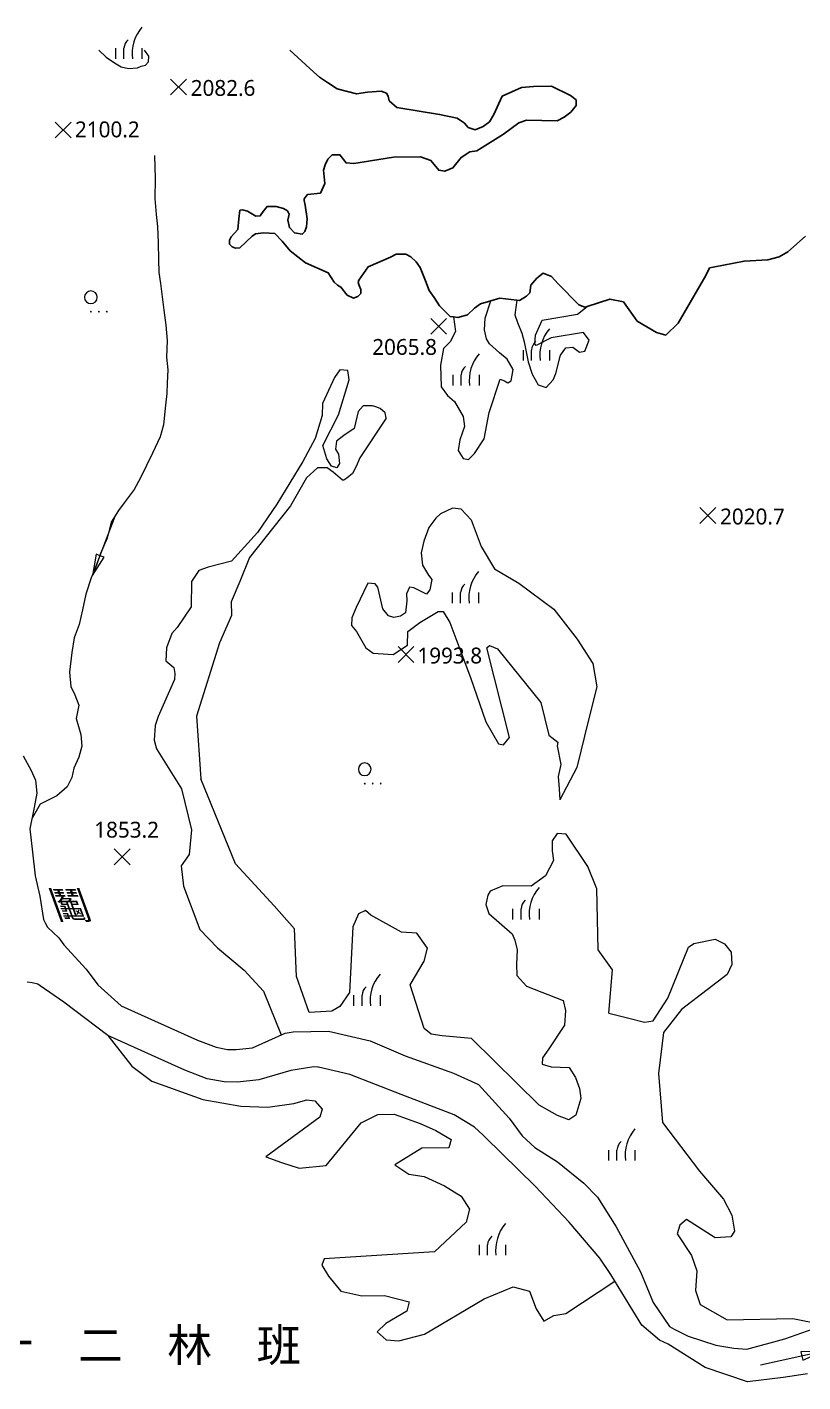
# Model space of a CAD drawing. Header units: metres. Extents: x 232867 to 235443, y 2535802 to 2538582.
# Drawn here: x 233752 to 234118, y 2537941 to 2538582 of the extents above; entities that cross this region are included whole.
import ezdxf
from ezdxf.enums import TextEntityAlignment as Align

# ---------------------------------------------------------------- set-up
doc = ezdxf.new("R2010")
doc.units = ezdxf.units.M
for name, color, linetype, lineweight in [('9270200', 7, 'L002', 20), ('9510101', 5, 'Continuous', 20), ('9510104', 5, 'Continuous', 20), ('9510109', 4, 'Continuous', 20), ('9510503', 5, 'Continuous', 20), ('9710500', 3, 'Continuous', 20), ('9720000', 3, 'Continuous', 20)]:
    doc.layers.add(name, color=color, linetype=linetype, lineweight=lineweight)
doc.layers.add('9790201', color=34, linetype='145', lineweight=20, true_color=0xa55200)
doc.layers.add('9810200', color=7, linetype='Continuous')
doc.layers.add('9820205', color=34, linetype='Continuous', true_color=0xa55200)
doc.styles.add('LMP', font='')
doc.styles.get('LMP').set_extended_font_data('Microsoft JhengHei')
doc.linetypes.add('145', pattern='A,0,-7.5,[10,base.shx,S=1,R=0,X=0,Y=0]', length=7.5)
doc.linetypes.add('L002', pattern='A,15,-6,[10,base.shx,S=1.25,R=0,X=0,Y=0],-6,[10,base.shx,S=1.25,R=0,X=0,Y=0],-6,[10,base.shx,S=1.25,R=0,X=0,Y=0],-6,15', length=54)

# ---------------------------------------------------------------- blocks, each defined once
blk = doc.blocks.new('97132')
at = {"linetype": 'Continuous'}
for points in [[(-3.2, 6.8, 1), (2.8, 6.8, 1)], [(-0.4, 0, 1), (0, 0, 1)], [(3.35, 0, 1), (3.75, 0, 1)], [(7.1, 0, 1), (7.5, 0, 1)]]:
    blk.add_lwpolyline(points, format="xyb", close=True, dxfattribs=at)
blk = doc.blocks.new('97200')
at = {"linetype": 'Continuous'}
for points in [[(6.25, 15, 0.214635), (1.75, 0)], [(-0.25, 9, 0.201941), (-2.25, 5)]]:
    blk.add_lwpolyline(points, format="xyb", dxfattribs=at)
for points in [[(-6.25, 5), (-6.25, 0)], [(-2.25, 0), (-2.25, 5)], [(6.25, 5), (6.25, 0)]]:
    blk.add_lwpolyline(points, dxfattribs=at)
blk = doc.blocks.new('95153')
at = {"color": 5, "linetype": 'Continuous'}
blk.add_lwpolyline([(15, 0), (5, 2), (5, 0), (5, -2), (15, 0), (-15, 0)], dxfattribs=at)
blk = doc.blocks.new('98120')
at = {"linetype": 'Continuous'}
for points in [[(-3.75, -3.75), (3.75, 3.75)], [(-3.75, 3.75), (3.75, -3.75)]]:
    blk.add_lwpolyline(points, dxfattribs=at)

msp = doc.modelspace()

# ---------------------------------------------------------------- linework, layer by layer
at = {"layer": '9510101', "lineweight": 0, "flags": 128}
for points in [[(233749.68188, 2538237.354148), (233753.38568, 2538230.286548), (233755.55988, 2538225.786948), (233756.05628, 2538219.566948), (233754.80148, 2538212.789148), (233752.86128, 2538202.847948), (233754.05908, 2538191.819848), (233755.25798, 2538180.653748), (233757.54778, 2538171.014548), (233759.33588, 2538160.003148), (233760.05188, 2538158.406748), (233761.18588, 2538156.335148), (233766.48328, 2538151.346748), (233768.89648, 2538148.006548), (233779.33448, 2538136.422748)], [(234119.99708, 2537945.291748), (234108.56348, 2537943.573748), (234091.80988, 2537941.473748), (234071.68888, 2537948.313048), (234054.20668, 2537959.243548), (234050.23228, 2537961.142148), (234041.84338, 2537968.228948), (234037.64838, 2537975.279248), (234027.16168, 2537992.238248), (234022.01368, 2537999.860248), (234007.52278, 2538017.009748), (233991.50658, 2538033.968648), (233967.91198, 2538057.057148), (233966.72128, 2538058.222248), (233962.80188, 2538061.817748), (233953.96148, 2538067.248348), (233953.26308, 2538067.594548), (233928.16488, 2538077.201948), (233903.88168, 2538086.670348), (233889.13348, 2538090.142348), (233888.85628, 2538090.179748), (233887.00308, 2538090.321948), (233883.05108, 2538089.641548), (233876.07708, 2538088.549348), (233861.00288, 2538084.230348), (233850.84208, 2538083.106148), (233844.56288, 2538083.258548), (233836.59908, 2538084.684948), (233826.00788, 2538088.799348), (233789.61468, 2538105.091748), (233768.90528, 2538120.843548), (233757.67628, 2538128.564748), (233756.53388, 2538129.319748), (233753.97568, 2538129.984948), (233751.47828, 2538130.322948)], [(233779.33448, 2538136.422748), (233784.86648, 2538129.017348), (233795.89588, 2538119.122148), (233831.93508, 2538102.988148), (233840.77608, 2538099.553548), (233846.11368, 2538098.597548), (233850.18048, 2538098.498748), (233858.01928, 2538099.366148), (233873.33688, 2538106.282748), (233877.21068, 2538106.869448), (233893.83138, 2538107.148348), (233913.54048, 2538102.605248), (233930.08498, 2538095.542148), (233952.87208, 2538087.423648), (233964.69288, 2538081.982848), (233979.23488, 2538066.037848), (233985.26158, 2538057.777848), (233991.26478, 2538052.287948), (234001.98918, 2538045.452748), (234014.40288, 2538035.445948), (234020.97068, 2538028.714148), (234029.67738, 2538014.797548), (234041.21788, 2537993.425148), (234047.15898, 2537978.931148), (234054.96968, 2537967.713848), (234057.06168, 2537966.359948), (234063.76308, 2537963.090348), (234076.74868, 2537958.760148), (234085.22088, 2537957.452948), (234091.49288, 2537956.926348), (234109.30858, 2537961.894948), (234128.10308, 2537968.430748)]]:
    msp.add_lwpolyline(points, dxfattribs=at).dxf.unprotected_set("ltscale", 0)
at = {"layer": '9510104', "lineweight": 0, "flags": 128}
msp.add_lwpolyline([(233811.631468, 2538520.888499), (233811.978509, 2538510.058045), (233811.803859, 2538500.625155), (233812.506119, 2538492.983989), (233813.063591, 2538487.380825), (233813.384612, 2538479.608989), (233813.578191, 2538471.836078), (233813.757675, 2538465.719918), (233814.440419, 2538460.372715), (233815.258195, 2538454.13449), (233816.077055, 2538447.768824), (233817.028777, 2538440.767021), (233817.600344, 2538433.507106), (233817.285241, 2538425.602449), (233817.973407, 2538419.618034), (233817.643125, 2538413.497572), (233817.431611, 2538408.397724), (233816.839941, 2538403.039764), (233815.899557, 2538393.727863), (233814.291608, 2538387.978972), (233810.660859, 2538380.301234), (233805.024657, 2538368.655571), (233802.140124, 2538363.150808), (233797.855904, 2538357.379328), (233794.705647, 2538353.146838), (233791.183907, 2538347.636696), (233789.336254, 2538340.10146), (233786.212018, 2538332.810352), (233784.219576, 2538327.313118), (233781.849146, 2538321.302887), (233779.237929, 2538313.633755), (233777.644074, 2538306.228112), (233776.045883, 2538299.332238), (233773.677622, 2538293.067123), (233772.716638, 2538286.176628), (233771.521372, 2538276.862576), (233772.217127, 2538269.986064), (233774.033834, 2538266.17785), (233775.987741, 2538261.223731), (233774.640096, 2538254.839778), (233776.87057, 2538247.338962), (233777.426957, 2538241.86324), (233775.942113, 2538236.625194), (233773.564094, 2538231.507061), (233772.709951, 2538227.039047), (233770.452868, 2538222.686643), (233765.51843, 2538218.439094), (233757.65067, 2538214.421691), (233753.831408, 2538207.818522)], dxfattribs=at).dxf.unprotected_set("ltscale", 0)
at = {"layer": '9510109', "lineweight": 0, "flags": 128}
for points in [[(233749.681914, 2538237.354148), (233753.385714, 2538230.286548), (233755.559914, 2538225.786948), (233756.056314, 2538219.566948), (233754.801514, 2538212.789148), (233752.861314, 2538202.847948), (233754.059014, 2538191.819848), (233755.258014, 2538180.653748), (233757.547814, 2538171.014548), (233759.335914, 2538160.003148), (233760.051914, 2538158.406748), (233761.185914, 2538156.335148), (233766.483314, 2538151.346748), (233768.896514, 2538148.006548), (233779.334514, 2538136.422748)], [(234119.997114, 2537945.291748), (234108.563514, 2537943.573748), (234091.809914, 2537941.473748), (234071.688914, 2537948.313048), (234054.206614, 2537959.243548), (234050.232314, 2537961.142148), (234041.843314, 2537968.228948), (234037.648414, 2537975.279248), (234027.161714, 2537992.238248), (234022.013714, 2537999.860248), (234007.522714, 2538017.009748), (233991.506614, 2538033.968648), (233967.912014, 2538057.057148), (233966.721314, 2538058.222248), (233962.801914, 2538061.817748), (233953.961514, 2538067.248348), (233953.263114, 2538067.594548), (233928.164914, 2538077.201948), (233903.881714, 2538086.670348), (233889.133514, 2538090.142348), (233888.856314, 2538090.179748), (233887.003114, 2538090.321948), (233883.051114, 2538089.641548), (233876.077114, 2538088.549348), (233861.002914, 2538084.230348), (233850.842114, 2538083.106148), (233844.562914, 2538083.258548), (233836.599114, 2538084.684948), (233826.007914, 2538088.799348), (233789.614714, 2538105.091748), (233768.905314, 2538120.843548), (233757.676314, 2538128.564748), (233756.533914, 2538129.319748), (233753.975714, 2538129.984948), (233751.478314, 2538130.322948)], [(233779.334514, 2538136.422748), (233784.866514, 2538129.017348), (233795.895914, 2538119.122148), (233831.935114, 2538102.988148), (233840.776114, 2538099.553548), (233846.113714, 2538098.597548), (233850.180514, 2538098.498748), (233858.019314, 2538099.366148), (233873.336914, 2538106.282748), (233877.210614, 2538106.869448), (233893.831314, 2538107.148348), (233913.540514, 2538102.605248), (233930.085014, 2538095.542148), (233952.872014, 2538087.423648), (233964.692914, 2538081.982848), (233979.234814, 2538066.037848), (233985.261514, 2538057.777848), (233991.264714, 2538052.287948), (234001.989214, 2538045.452748), (234014.402914, 2538035.445948), (234020.970714, 2538028.714148), (234029.677414, 2538014.797548), (234041.217914, 2537993.425148), (234047.159014, 2537978.931148), (234054.969714, 2537967.713848), (234057.061714, 2537966.359948), (234063.763114, 2537963.090348), (234076.748714, 2537958.760148), (234085.220914, 2537957.452948), (234091.492914, 2537956.926348), (234109.308614, 2537961.894948), (234128.103114, 2537968.430748)]]:
    msp.add_lwpolyline(points, dxfattribs=at).dxf.unprotected_set("ltscale", 0)
at = {"layer": '9790201', "flags": 128}
for points in [[(233785.436162, 2538570.709589), (233788.807052, 2538567.394723), (233792.779298, 2538564.748088), (233795.868834, 2538562.763123), (233799.326184, 2538562.027947), (233803.592675, 2538562.322015), (233805.358121, 2538563.05719), (233807.49138, 2538563.645325), (233808.889012, 2538565.115676), (233809.036148, 2538567.835831), (233806.931992, 2538570.687035)], [(233952.960898, 2538444.623665), (233953.793772, 2538437.733465), (233951.28382, 2538432.855624), (233948.245493, 2538429.761188), (233946.787407, 2538421.827462), (233947.140767, 2538411.611458), (233949.991864, 2538407.550596), (233953.342019, 2538404.771854), (233957.500617, 2538397.657515), (233958.05831, 2538392.808588), (233955.816211, 2538386.655856), (233955.098161, 2538381.539421), (233957.435541, 2538377.729201), (233959.996797, 2538377.242374), (233962.781931, 2538380.078941), (233967.317434, 2538387.019738), (233969.754093, 2538399.561388), (233974.973442, 2538415.195065), (233977.025868, 2538414.447959), (233978.569462, 2538413.440574), (233980.093512, 2538414.476872), (233981.064755, 2538419.851176), (233978.206329, 2538424.678419), (233974.598094, 2538427.710212), (233969.955095, 2538432.009668), (233968.399285, 2538434.294355), (233967.590842, 2538438.629952), (233967.795174, 2538443.997028), (233970.568404, 2538452.308419)], [(233982.738102, 2538452.521165), (233981.781517, 2538445.614099), (233983.093906, 2538442.049701), (233985.187863, 2538436.95977), (233986.249501, 2538432.882042), (233988.129354, 2538423.446876), (233989.975004, 2538417.588154), (233992.835873, 2538412.505451), (233996.682644, 2538411.26429), (233999.971722, 2538414.872057), (234001.22059, 2538417.949627), (234003.438258, 2538426.656963), (234005.962869, 2538430.002041), (234009.283707, 2538430.288823), (234012.373339, 2538428.018593), (234014.924823, 2538428.553607), (234016.921057, 2538433.682089), (234014.330484, 2538437.23444), (233999.01425, 2538434.790734), (233991.890617, 2538431.146826), (233991.372014, 2538431.908389), (233991.588561, 2538435.998163), (233994.843436, 2538443.182374), (234011.435412, 2538445.893588), (234015.991221, 2538449.621431)], [(233921.124355, 2538396.803588), (233920.582392, 2538399.382718), (233918.23529, 2538401.427983), (233916.15917, 2538402.183684), (233914.6027, 2538402.68586), (233910.206751, 2538402.644422), (233907.904276, 2538400.038481), (233905.912452, 2538392.008567), (233901.031563, 2538388.603049), (233897.694748, 2538385.987357), (233897.214766, 2538382.106476), (233898.530006, 2538379.793059), (233899.089325, 2538375.405127), (233897.816233, 2538373.325736), (233895.222942, 2538374.076562), (233893.11955, 2538377.674668), (233891.24995, 2538383.859216), (233898.610083, 2538398.400327), (233903.623113, 2538414.986705), (233903.063795, 2538419.374637), (233899.182537, 2538419.596475), (233896.631394, 2538415.954494), (233891.059045, 2538403.756048), (233890.855004, 2538398.068801), (233887.597526, 2538387.184296), (233881.754195, 2538376.275415), (233869.533008, 2538356.261582), (233860.352862, 2538342.73701), (233848.069693, 2538329.183187), (233837.058052, 2538326.384191)], [(233921.124355, 2538396.803588), (233908.664504, 2538378.127851), (233906.89866, 2538373.987141), (233905.125396, 2538370.619624), (233902.566011, 2538368.533467), (233901.0284, 2538367.487956), (233900.512565, 2538367.483094), (233896.090863, 2538371.307722), (233893.233981, 2538373.342823), (233888.591466, 2538373.299061), (233883.477642, 2538368.611284), (233875.866276, 2538355.394084), (233856.497074, 2538330.982628), (233851.963401, 2538319.598717), (233847.928248, 2538310.023783), (233847.99009, 2538303.580517), (233842.43959, 2538290.640497), (233831.464285, 2538256.065278), (233833.540457, 2538226.367951)], [(233961.15855, 2538348.814189), (233956.578093, 2538353.803553), (233952.441441, 2538354.28068), (233946.785005, 2538351.646784), (233944.480655, 2538349.560599), (233941.165584, 2538345.142362), (233938.903182, 2538338.669581), (233937.663839, 2538333.238675), (233938.237058, 2538327.308737), (233941.122029, 2538322.690879), (233942.691164, 2538320.641202), (233941.705118, 2538315.7288), (233940.175465, 2538313.649916), (233934.206511, 2538316.690357), (233932.138185, 2538316.928921), (233930.618402, 2538313.817897), (233930.908713, 2538310.465875), (233930.188302, 2538304.781803), (233927.879017, 2538303.211687), (233924.785164, 2538302.66641), (233922.195438, 2538303.416176), (233919.581037, 2538306.746293), (233917.158243, 2538317.04579), (233915.852276, 2538318.581831), (233912.492789, 2538318.808225), (233906.920251, 2538307.401137), (233904.901276, 2538302.479), (233904.67759, 2538298.864075), (233907.028824, 2538296.047595), (233911.4928, 2538288.34792), (233914.874496, 2538285.79921), (233924.436494, 2538285.115159), (233931.108585, 2538289.565036), (233931.305128, 2538296.018346), (233936.946758, 2538300.200453), (233945.677305, 2538305.443907), (233948.001396, 2538305.465812), (233951.149535, 2538300.334318), (233957.246803, 2538283.876054), (233960.953355, 2538274.362832), (233968.127967, 2538253.269673), (233974.166013, 2538243.004251), (233976.495039, 2538242.510086), (233979.303516, 2538245.891314), (233968.567076, 2538288.369742), (233969.848367, 2538289.414051), (233973.736657, 2538287.90235), (233994.123066, 2538262.546724), (233997.886372, 2538247.098695), (234002.183484, 2538243.725617)], [(233961.15855, 2538348.814189), (233965.955479, 2538336.140742), (233972.290974, 2538325.558312), (233983.783985, 2538318.917961), (234000.266632, 2538306.614221), (234011.312163, 2538292.442282), (234018.69654, 2538280.831481), (234020.618975, 2538269.947892), (234016.612129, 2538254.336257), (234011.113887, 2538231.702324), (234003.037287, 2538216.513165)], [(233837.058052, 2538326.384191), (233832.688297, 2538324.796475), (233829.126926, 2538319.607825), (233828.982798, 2538307.749784), (233822.370944, 2538297.892807), (233819.81898, 2538295.033458), (233817.304121, 2538288.308148), (233817.105572, 2538282.120182), (233820.746101, 2538279.061452), (233821.289147, 2538276.231277), (233821.05844, 2538273.393809), (233818.78913, 2538267.959584), (233813.489126, 2538255.795187), (233811.9812, 2538251.65691), (233811.532155, 2538244.69332), (233812.603404, 2538240.579355), (233814.175646, 2538238.016636), (233824.392745, 2538221.616694), (233829.220787, 2538202.330659), (233828.042516, 2538190.720623), (233824.225701, 2538185.271811), (233825.348898, 2538175.745502), (233833.026401, 2538155.197558), (233841.363866, 2538146.512516), (233854.103245, 2538136.064692), (233863.226832, 2538126.098291), (233871.469501, 2538105.439526)], [(234002.183484, 2538243.725617), (234001.888686, 2538242.076389), (234003.519009, 2538233.150898), (234002.270722, 2538227.569521), (234002.839409, 2538221.61482), (234003.037287, 2538216.513165)], [(234006.128396, 2538200.346065), (234001.808535, 2538200.57498), (233999.413449, 2538197.047267), (233999.457115, 2538192.464031), (234000.040442, 2538187.88588), (233996.332163, 2538180.571022), (233989.632628, 2538175.654612), (233976.138521, 2538175.79707), (233970.225361, 2538173.314707), (233969.164018, 2538171.417321), (233968.125792, 2538167.093515), (233969.516042, 2538162.792595), (233980.671572, 2538153.191177), (233981.77915, 2538150.235725), (233982.902139, 2538145.662661), (233982.696522, 2538138.920065), (233982.747893, 2538133.528022), (233987.383819, 2538128.448811), (234004.719771, 2538121.6019), (234005.84276, 2538117.028835), (234005.369881, 2538110.014094), (233997.919931, 2538098.889206), (233994.992889, 2538094.547601), (233994.751313, 2538091.579434), (233999.081448, 2538090.27211), (234007.44877, 2538090.081337), (234010.463143, 2538085.256471), (234012.400761, 2538080.15183), (234012.986657, 2538075.304078), (234010.632668, 2538067.46273), (234007.415248, 2538065.275398), (234001.998084, 2538067.381358), (233993.317265, 2538072.152824), (233961.443974, 2538103.668357), (233947.614352, 2538104.918645), (233942.34409, 2538105.699195), (233938.994058, 2538108.435044), (233932.425428, 2538129.128829), (233938.966734, 2538140.260195), (233940.570309, 2538146.36365), (233935.516154, 2538153.511319), (233928.309788, 2538153.996876), (233913.864336, 2538162.057422), (233911.37509, 2538164.226242), (233908.099868, 2538162.551151), (233905.415163, 2538156.497054), (233903.792198, 2538125.515704), (233899.193008, 2538118.895487), (233895.374542, 2538116.667203), (233884.684109, 2538116.018352), (233878.762062, 2538132.952746), (233877.744887, 2538155.502549), (233868.238951, 2538166.462801), (233849.90176, 2538186.25026), (233833.540457, 2538226.367951)], [(234026.214534, 2538115.771867), (234027.927437, 2538136.214023), (234021.187837, 2538145.579371), (234020.530312, 2538174.496935), (234016.25643, 2538185.012414), (234006.128396, 2538200.346065)], [(234026.214534, 2538115.771867), (234035.737908, 2538113.349174), (234043.020799, 2538111.463688), (234047.206498, 2538112.061436), (234054.090985, 2538122.734266), (234063.921926, 2538146.834397), (234066.420651, 2538148.53288), (234076.460511, 2538150.581567), (234080.952055, 2538148.390626), (234084.06247, 2538144.51173), (234084.397404, 2538138.652586), (234082.207168, 2538133.886281), (234060.567414, 2538117.491297), (234052.009176, 2538106.523541), (234049.677057, 2538087.239729), (234051.57295, 2538064.08755), (234069.115198, 2538041.082778), (234080.418105, 2538027.789723), (234084.401097, 2538020.290006), (234085.590097, 2538012.763965), (234083.940147, 2538009.95685), (234076.399013, 2538009.606646), (234062.90587, 2538018.133396), (234059.856279, 2538015.592251), (234058.498952, 2538011.392107), (234065.302381, 2538001.12739), (234067.885732, 2537993.893643), (234067.134805, 2537984.674384), (234069.433468, 2537977.996269), (234082.07519, 2537970.857284), (234113.085858, 2537971.428598), (234128.103105, 2537968.430721)], [(233789.6147, 2538105.0917), (233800.903626, 2538090.715798), (233810.45036, 2538083.564648), (233834.507348, 2538074.879292), (233852.378512, 2538071.705741), (233865.205627, 2538071.269691), (233877.453802, 2538073.056238), (233883.569836, 2538074.784956), (233887.477476, 2538074.264793), (233890.859859, 2538070.397593), (233889.782504, 2538066.488336), (233864.316169, 2538047.866721), (233871.590086, 2538045.150248), (233879.978937, 2538042.444289), (233892.789948, 2538043.679129), (233909.320701, 2538063.887519), (233917.087663, 2538067.859862), (233924.892205, 2538067.933461), (233937.199433, 2538063.593412), (233944.478718, 2538060.319975), (233951.76874, 2538055.932612), (233950.691385, 2538052.023355), (233937.869638, 2538051.902441), (233925.123049, 2538043.984042), (233931.855605, 2538039.591422), (233939.113416, 2538038.545838), (233948.633307, 2538034.179503), (233956.486166, 2538029.240434), (233960.44749, 2538023.150638), (233958.834141, 2538017.008271), (233943.916737, 2538002.942248), (233891.810446, 2537999.593239), (233890.73899, 2537996.559466), (233893.81551, 2537991.365772), (233899.661746, 2537984.274038), (233909.587319, 2537982.168592), (233920.317144, 2537982.269762), (233931.901379, 2537979.355318), (233930.843123, 2537974.947274), (233920.994108, 2537969.081948), (233916.904211, 2537965.195078), (233921.068026, 2537961.38603), (233927.126027, 2537960.893392), (233939.202432, 2537964.030929), (233967.381779, 2537980.789374), (233981.085167, 2537986.416163), (233988.80975, 2537984.289964), (233991.915309, 2537976.072873), (233995.503589, 2537970.176859)], [(233995.503589, 2537970.176859), (234000.295479, 2537972.862774), (234005.937523, 2537973.742189), (234029.112058, 2537989.084123)]]:
    msp.add_lwpolyline(points, dxfattribs=at)
at = {"layer": '9820205', "flags": 128}
for points in [[(233875.660693, 2538570.614922), (233886.927452, 2538560.303201), (233889.648695, 2538557.889213), (233893.397662, 2538555.484914), (233897.923597, 2538552.445928), (233907.068119, 2538550.092491), (233912.329033, 2538550.784093), (233918.747372, 2538551.358204), (233921.198099, 2538550.35409), (233921.982477, 2538548.949061), (233922.517334, 2538546.771268), (233926.145246, 2538543.595415), (233946.298391, 2538540.310424), (233954.621004, 2538538.57302), (233958.148359, 2538536.141903), (233959.853978, 2538534.21243), (233963.109382, 2538533.075783), (233966.857798, 2538534.667552), (233969.951161, 2538536.901663), (233971.995199, 2538540.293214), (233975.934887, 2538549.020467)], [(233890.10347, 2538503.072867), (233892.129433, 2538507.748023), (233891.840952, 2538510.849345), (233891.552471, 2538513.950667), (233892.304171, 2538516.544453), (233893.573488, 2538519.143117), (233895.624178, 2538521.231805), (233899.247502, 2538521.265954), (233902.13149, 2538517.413084), (233905.757287, 2538517.188586), (233924.623136, 2538520.211765), (233937.304771, 2538520.331288), (233942.239449, 2538518.567106), (233945.907282, 2538513.945613), (233948.759125, 2538513.455151), (233952.626422, 2538515.043621), (233956.461574, 2538519.994498), (233960.577789, 2538522.619993), (233963.937359, 2538523.168997), (233976.544814, 2538531.047923), (233983.742009, 2538536.289157), (233987.35297, 2538537.61654), (234001.851213, 2538537.235843), (234005.198419, 2538539.078081), (234008.281872, 2538541.435173), (234010.840288, 2538544.563326), (234010.815562, 2538547.149794), (234008.207691, 2538549.194576), (233999.17992, 2538553.667575), (233990.743986, 2538553.588078), (233984.949299, 2538553.006483), (233975.934887, 2538549.020467)], [(233890.10347, 2538503.072867), (233883.925997, 2538502.482716), (233883.296758, 2538501.7133), (233882.290466, 2538500.431339), (233882.297816, 2538499.667924), (233882.827912, 2538497.509716), (233883.781611, 2538491.02909), (233883.436407, 2538487.208414), (233882.693326, 2538485.038203), (233881.432398, 2538483.753842), (233877.734059, 2538484.355214), (233875.41784, 2538486.878327), (233874.619634, 2538490.433729), (233875.229273, 2538493.238919), (233874.450666, 2538494.758548), (233872.657193, 2538495.886867), (233869.209814, 2538496.872347), (233864.881011, 2538496.831539), (233862.99452, 2538494.396055), (233861.6124, 2538492.474315), (233859.577766, 2538492.200639), (233857.912836, 2538493.202923), (233855.607642, 2538494.580913), (233853.309798, 2538495.195488), (233852.037845, 2538495.05625), (233851.440456, 2538490.978702), (233850.980185, 2538485.884467), (233847.829092, 2538482.546329), (233847.08111, 2538480.885062), (233847.09826, 2538479.10376), (233848.383687, 2538477.843404), (233849.91885, 2538477.094392), (233851.953484, 2538477.368067), (233857.75865, 2538482.767183), (233859.402756, 2538483.927909), (233863.218613, 2538484.345624), (233868.569632, 2538484.014326), (233872.041511, 2538480.484129), (233875.777825, 2538475.938445), (233882.963968, 2538470.152809), (233893.703982, 2538465.545903), (233896.547847, 2538461.119054), (233898.09036, 2538459.606626), (233899.754065, 2538458.731579), (233902.719123, 2538454.942109), (233905.662131, 2538453.442884), (233907.691864, 2538454.225503), (233909.077659, 2538455.765535), (233909.187827, 2538457.548037), (233908.405546, 2538459.449374), (233907.8828, 2538460.844167), (233908.126411, 2538461.99169), (233912.521282, 2538468.39549), (233923.173096, 2538472.949565), (233925.834519, 2538474.247128), (233930.417957, 2538474.290337), (233932.721926, 2538473.039582), (233935.291556, 2538470.646106), (233937.227047, 2538467.992157), (233939.706108, 2538461.780405), (233941.405339, 2538457.215518), (233943.730133, 2538453.801754), (233946.314462, 2538449.881448), (233951.328854, 2538444.838823), (233952.960898, 2538444.623665)], [(234075.516005, 2538468.147748), (234090.146514, 2538471.037331), (234101.316017, 2538471.674386), (234106.757694, 2538473.055221), (234110.860282, 2538475.354139), (234119.172123, 2538482.745077)], [(233982.738102, 2538452.521165), (233984.108261, 2538452.344145), (233987.427688, 2538454.429017), (233988.954067, 2538455.983593), (233989.4334, 2538459.581887), (233992.22685, 2538462.945294), (233995.286972, 2538465.284421), (233999.154472, 2538463.780682), (234002.271057, 2538460.21628), (234012.127152, 2538450.29794), (234014.962336, 2538449.297869), (234015.991221, 2538449.621431)], [(234015.991221, 2538449.621431), (234026.743129, 2538453.00268), (234033.176687, 2538451.779825), (234039.686349, 2538442.60004), (234048.7277, 2538437.294591), (234053.106448, 2538436.052369), (234058.96002, 2538441.754903), (234072.102708, 2538464.211526), (234073.866298, 2538467.821925), (234075.516005, 2538468.147748)], [(233952.960898, 2538444.623665), (233954.900856, 2538444.367914), (233959.511905, 2538445.694865), (233962.821513, 2538448.806438), (233965.627239, 2538450.886468), (233970.568404, 2538452.308419)], [(233970.568404, 2538452.308419), (233974.849337, 2538453.54037), (233982.738102, 2538452.521165)]]:
    msp.add_lwpolyline(points, dxfattribs=at)

# ---------------------------------------------------------------- block references
at = {"layer": '9510503'}
for p, rotation in [((233787.774136, 2538336.455906), 249.152834), ((234112.492411, 2537952.5919), 12.393542)]:
    msp.add_blockref('95153', p, dxfattribs=dict(at, rotation=rotation))
at = {"layer": '9710500'}
for p in [(233781.8186, 2538447.1438), (233911.178142, 2538224.135172)]:
    msp.add_blockref('97132', p, dxfattribs=at)
at = {"layer": '9720000'}
for p in [(233799.519758, 2538566.591354), (233992.008153, 2538424.011287), (233958.752583, 2538412.241216), (233958.4989, 2538309.3855), (233987.034929, 2538160.023894), (233911.95806, 2538119.142605), (234032.353094, 2538046.038172), (233971.2087, 2538001.2871)]:
    msp.add_blockref('97200', p, dxfattribs=at)
at = {"layer": '9810200'}
for p in [(233823.0336, 2538553.2874, 2082.569252), (233768.527835, 2538532.977617, 2100.153968), (233945.8999, 2538440.1919, 2065.804693), (234073.0255, 2538350.8211, 2020.730229), (233930.4676, 2538285.1125, 1993.830934), (233796.4504, 2538189.5708, 1853.192387)]:
    msp.add_blockref('98120', p, dxfattribs=at)

# ---------------------------------------------------------------- texts
at = {"layer": '9270200', "style": 'LMP'}
msp.add_text('第    三    十    二    林    班', height=15.5, dxfattribs=at).set_placement((233765.063742, 2537959.171354), align=Align.MIDDLE)
at = {"layer": '9510101', "style": 'LMP', "oblique": 340}
msp.add_text('鬮', height=13, dxfattribs=at).set_placement((233774.209909, 2538166.84395), align=Align.MIDDLE)
at = {"layer": '9810200', "style": 'LMP'}
for s, p in [('2082.6', (233828.784476, 2538549.089322, 2082.569252)), ('2100.2', (233774.122151, 2538529.513477, 2100.153968)), ('2065.8', (233914.511708, 2538426.718707, 2065.804693)), ('2020.7', (234078.776376, 2538346.623022, 2020.730229)), ('1993.8', (233935.840813, 2538280.914422, 1993.830934)), ('1853.2', (233783.226409, 2538198.630666, 1853.192387))]:
    msp.add_text(s, height=7.5, dxfattribs=at).set_placement(p)

doc.saveas('drawing.dxf')
